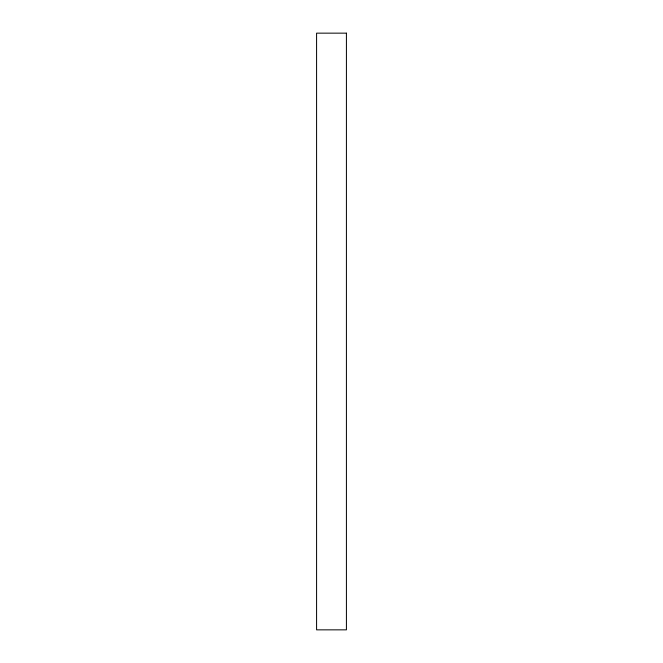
<?xml version="1.0" encoding="UTF-8"?>
<svg xmlns="http://www.w3.org/2000/svg" width="663" height="663" viewBox="0 0 663 663"><rect width="100%" height="100%" fill="white"/><g stroke="black" fill="none" stroke-linecap="round" stroke-linejoin="round"><path stroke-width="0.99" d="M346.418 33.15L316.582 33.15L316.582 629.85L346.418 629.85L346.418 33.15"/></g></svg>
